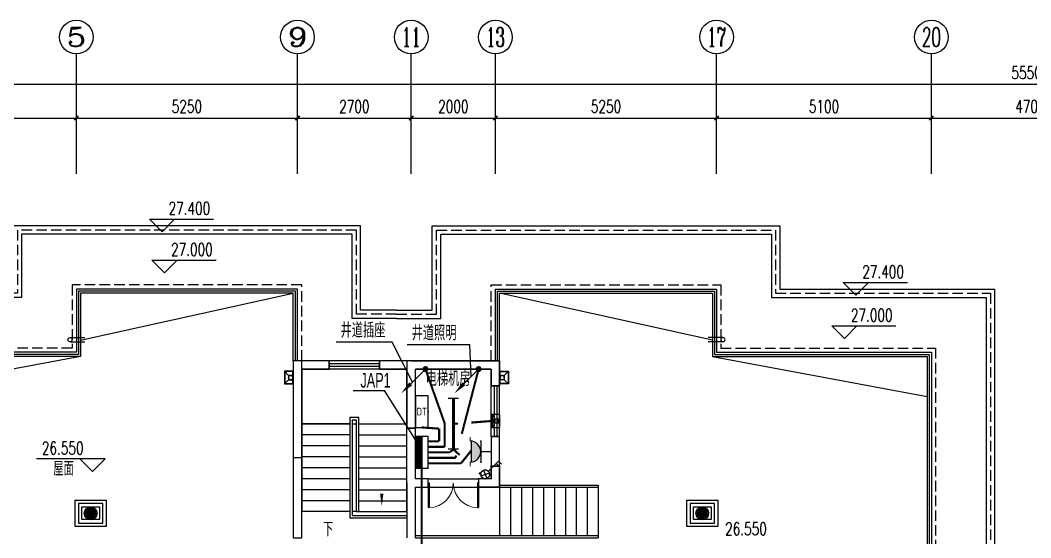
# Model space of a CAD drawing. Extents: x -993182 to -819982, y 169304 to 600104.
# Drawn here: x -978282 to -954289, y 249769 to 262045 of the extents above; entities that cross this region are included whole.
import ezdxf
from ezdxf.enums import TextEntityAlignment as Align

# ---------------------------------------------------------------- set-up
doc = ezdxf.new("R2010")
doc.units = 0
doc.header["$LTSCALE"] = 1000
doc.header["$MEASUREMENT"] = 0
doc.linetypes.add('DASH', pattern=[0.35, 0.25, -0.1])
for name, color, linetype in [('AXIS', 3, 'Continuous'), ('DIM-箱柜', 3, 'Continuous'), ('DIM_ELEV', 3, 'Continuous'), ('DIM_SYMB', 3, 'Continuous'), ('DUCT-排风管设备', 7, 'Continuous'), ('EQUIP-插座', 3, 'Continuous'), ('EQUIP-照明', 3, 'Continuous'), ('EQUIP-箱柜', 3, 'Continuous'), ('LWIRE', 4, 'Continuous'), ('PUB_HATCH', 8, 'Continuous'), ('PUB_TEXT', 7, 'Continuous'), ('STAIR', 2, 'Continuous'), ('TEL_LEAD', 3, 'Continuous'), ('WALL', 4, 'Continuous'), ('WINDOW', 2, 'Continuous'), ('WIRE-动力', 2, 'Continuous'), ('WIRE-照明', 1, 'Continuous'), ('屋面', 139, 'Continuous'), ('栏杆', 169, 'Continuous'), ('面层', 215, 'Continuous')]:
    doc.layers.add(name, color=color, linetype=linetype)
doc.styles.add('_TCH_AXIS', font='COMPLEX', dxfattribs={"bigfont": 'GBCBIG'})
doc.styles.add('_TCH_DIM', font='SIMPLEX', dxfattribs={"bigfont": 'GBCBIG'})
doc.styles.add('_TCH_DIM_T3', font='SIMPLEX', dxfattribs={"width": 0.705882, "bigfont": 'GBCBIG'})
doc.styles.add('_TCH_LABEL', font='COMPLEX', dxfattribs={"bigfont": 'GBCBIG'})
doc.styles.add('_TEL_ATTDEF', font='GBENOR', dxfattribs={"width": 0.8, "height": 3, "bigfont": 'GBCBIG'})
doc.styles.add('_TEL_DIM', font='ICED', dxfattribs={"width": 0.8, "height": 3.5, "bigfont": 'BZHZ'})
doc.styles.add('hnurban', font='tssdeng.shx', dxfattribs={"width": 0.8, "bigfont": 'tssdchn.shx'})
doc.styles.get("Standard").update_dxf_attribs({"font": 'gbenor.shx', "bigfont": 'gbcbig.shx'})
doc.styles.add('电-ele', font='ICED.shx', dxfattribs={"width": 0.8, "bigfont": 'BZHZ.shx'})
doc.dimstyles.new('_TCH_ARCH&&100', dxfattribs={"dimtxt": 297.5, "dimasz": 100, "dimexe": 250, "dimexo": 300, "dimgap": 126.25, "dimtad": 1, "dimdec": 0, "dimzin": 0, "dimdsep": 46, "dimtxsty": '_TCH_DIM_T3', "dimblk": 'ARCHTICK', "dimcen": 0.09, "dimclrt": 7, "dimazin": 2, "dimtfac": 1, "dimtdec": 0, "dimtix": 1, "dimtmove": 2, "dimatfit": 3, "dimfxl": 0, "dimtolj": 1, "dimtzin": 0, "dimarcsym": 0})

# ---------------------------------------------------------------- blocks, each defined once
blk = doc.blocks.new('A$C4E4A79F1')
at = {"color": 6}
for points in [[(0, 350), (0, 0)], [(100, 350), (100, 0)]]:
    blk.add_lwpolyline(points, dxfattribs=at)
blk.add_circle((50, 350), 50, dxfattribs=at)
blk = doc.blocks.new('A$C72BA2012')
at = {"color": 6}
for p, q in [((100, 200), (0, 300)), ((11, 290), (10, 290)), ((10, 290), (10, 10)), ((200, 290), (10, 290)), ((200, 10), (200, 290)), ((100, 100), (0, 0)), ((10, 10), (200, 10))]:
    blk.add_line(p, q, dxfattribs=at)
blk.add_lwpolyline([(0, 300), (0, 0), (210, 0), (210, 300), (0, 300)], dxfattribs=at)
blk.add_lwpolyline([(200, 100), (200, 200), (100, 200), (100, 100)], close=True, dxfattribs=at)
blk.add_circle((150, 150), 50, dxfattribs=at)
blk = doc.blocks.new('A$C26F86BD8')
at = {"color": 6}
for points in [[(0, 310), (0, 620), (370, 620), (740, 620), (740, 310), (740, 0), (370, 0), (0, 0)], [(660, 310), (660, 540), (370, 540), (80, 540), (80, 310), (80, 80), (370, 80), (660, 80)]]:
    blk.add_lwpolyline(points, close=True, dxfattribs=at)
blk.add_lwpolyline([(160, 460), (580, 460), (580, 160), (160, 160), (160, 460)], dxfattribs=at)
for radius in [151, 15.1, 5.03]:
    blk.add_circle((370, 310), radius, dxfattribs=at)
at = {"layer": 'PUB_HATCH'}
for centre, start, end in [((281, 197), 57.8627, 115.0689), ((313, 178), 72.8627, 130.0689), ((255, 224), 42.8627, 100.0689), ((350, 168), 87.8627, 145.0689), ((236, 256), 27.8627, 85.0689), ((387, 167), 102.8627, 160.0689), ((227, 293), 12.8627, 70.0689), ((424, 176), 117.8627, 175.0689), ((228, 330), 357.8627, 55.0689), ((456, 195), 132.8627, 190.0689), ((483, 221), 147.8627, 205.0689), ((238, 367), 342.8627, 40.0689), ((502, 253), 162.8627, 220.0689), ((512, 290), 177.8627, 235.0689), ((513, 327), 192.8627, 250.0689), ((504, 364), 207.8627, 265.0689), ((257, 399), 327.8627, 25.0689), ((485, 396), 222.8627, 280.0689), ((284, 425), 312.8627, 10.0689), ((459, 423), 237.8627, 295.0689), ((316, 444), 297.8627, 355.0689), ((427, 442), 252.8627, 310.0689), ((353, 453), 282.8627, 340.0689), ((390, 452), 267.8627, 325.0689)]:
    blk.add_arc(centre, 144, start, end, dxfattribs=at)
blk = doc.blocks.new('q6')
at = {"color": 3, "const_width": 35}
for points in [[(-508262, -607227), (-508262, -604927)], [(-508262, -604927), (-508062, -604927)], [(-508062, -607227), (-508062, -604927)], [(-505562, -604927), (-503362, -604927)], [(-505562, -606527), (-505562, -604927)], [(-503362, -605527), (-503362, -604927)], [(-505362, -605127), (-503562, -605127)], [(-505362, -606527), (-505362, -605127)], [(-503562, -605527), (-503562, -605127)], [(-503362, -605527), (-503562, -605527)], [(-505362, -606527), (-505562, -606527)], [(-508062, -607227), (-508262, -607227)]]:
    blk.add_lwpolyline(points, dxfattribs=at)
blk.add_lwpolyline([(-503362, -607927), (-503362, -607427), (-503562, -607427), (-503562, -607727), (-503862, -607727), (-503862, -607927)], close=True, dxfattribs=at)
blk = doc.blocks.new('$WINLIB2D$00000001')
at = {"color": 0}
for points in [[(-0.5, 0.5), (-0.5, -0.5)], [(-0.5, 0.5), (0.5, 0.5)], [(0.5, -0.5), (0.5, 0.5)], [(0.5, 0.167), (-0.5, 0.167)], [(0.5, -0.167), (-0.5, -0.167)], [(-0.5, -0.5), (0.5, -0.5)]]:
    blk.add_lwpolyline(points, dxfattribs=at)
blk = doc.blocks.new('$DorLib2D$00000002')
for p, q in [((-0.5, 0), (-0.5, 0.4875)), ((-0.475, 0.4875), (-0.5, 0.4875)), ((-0.475, 0), (-0.475, 0.4875)), ((0.475, 0), (0.475, 0.4875)), ((0.475, 0.4875), (0.5, 0.4875)), ((0.5, 0), (0.5, 0.4875)), ((-0.5, 0), (-0.475, 0)), ((0.5, 0), (0.475, 0))]:
    blk.add_line(p, q)
at = {"lineweight": 13}
for centre, start, end in [((-0.4875, 0), 0, 88.53072), ((0.4875, 0), 91.46928, 180)]:
    blk.add_arc(centre, 0.4875, start, end, dxfattribs=at)
blk = doc.blocks.new('_ArchTick')
at = {"color": 0, "linetype": 'ByBlock', "const_width": 0.4}
blk.add_lwpolyline([(-0.5, -0.5), (0.5, 0.5)], dxfattribs=at)
blk = doc.blocks.new('*D988')
at = {"layer": 'AXIS', "color": 0, "lineweight": -2}
for p, q in [((-343209, -485920), (-343209, -483544)), ((-287709, -485920), (-287709, -483544)), ((-343209, -483794), (-287709, -483794))]:
    blk.add_line(p, q, dxfattribs=at)
at = {"layer": 'Defpoints', "color": 0}
for p in [(-287709, -483794), (-343209, -486220), (-287709, -486220)]:
    blk.add_point(p, dxfattribs=at)
at = {"layer": 'AXIS', "color": 0, "lineweight": -2, "xscale": 100, "yscale": 100, "zscale": 100, "rotation": 180}
blk.add_blockref('_ArchTick', (-343209, -483794), dxfattribs=at)
at = {"layer": 'AXIS', "color": 0, "lineweight": -2, "xscale": 100, "yscale": 100, "zscale": 100}
blk.add_blockref('_ArchTick', (-287709, -483794), dxfattribs=at)
at = {"layer": 'AXIS', "color": 7, "insert": (-315459, -483519), "char_height": 297.5, "attachment_point": 5, "style": '_TCH_DIM_T3'}
blk.add_mtext('\\A1;55500', dxfattribs=at)
blk = doc.blocks.new('*D989')
at = {"layer": 'AXIS', "color": 0, "lineweight": -2}
for p, q in [((-343209, -485920), (-343209, -484344)), ((-338109, -485920), (-338109, -484344)), ((-343209, -484594), (-338109, -484594))]:
    blk.add_line(p, q, dxfattribs=at)
at = {"layer": 'Defpoints', "color": 0}
for p in [(-338109, -484594), (-343209, -486220), (-338109, -486220)]:
    blk.add_point(p, dxfattribs=at)
at = {"layer": 'AXIS', "color": 0, "lineweight": -2, "xscale": 100, "yscale": 100, "zscale": 100, "rotation": 180}
blk.add_blockref('_ArchTick', (-343209, -484594), dxfattribs=at)
at = {"layer": 'AXIS', "color": 0, "lineweight": -2, "xscale": 100, "yscale": 100, "zscale": 100}
blk.add_blockref('_ArchTick', (-338109, -484594), dxfattribs=at)
at = {"layer": 'AXIS', "color": 7, "insert": (-340659, -484319), "char_height": 297.5, "attachment_point": 5, "style": '_TCH_DIM_T3'}
blk.add_mtext('\\A1;5100', dxfattribs=at)
blk = doc.blocks.new('*D990')
at = {"layer": 'AXIS', "color": 0, "lineweight": -2}
for p, q in [((-338109, -485920), (-338109, -484344)), ((-332859, -485920), (-332859, -484344)), ((-338109, -484594), (-332859, -484594))]:
    blk.add_line(p, q, dxfattribs=at)
at = {"layer": 'Defpoints', "color": 0}
for p in [(-332859, -484594), (-338109, -486220), (-332859, -486220)]:
    blk.add_point(p, dxfattribs=at)
at = {"layer": 'AXIS', "color": 0, "lineweight": -2, "xscale": 100, "yscale": 100, "zscale": 100, "rotation": 180}
blk.add_blockref('_ArchTick', (-338109, -484594), dxfattribs=at)
at = {"layer": 'AXIS', "color": 0, "lineweight": -2, "xscale": 100, "yscale": 100, "zscale": 100}
blk.add_blockref('_ArchTick', (-332859, -484594), dxfattribs=at)
at = {"layer": 'AXIS', "color": 7, "insert": (-335484, -484319), "char_height": 297.5, "attachment_point": 5, "style": '_TCH_DIM_T3'}
blk.add_mtext('\\A1;5250', dxfattribs=at)
blk = doc.blocks.new('*D991')
at = {"layer": 'AXIS', "color": 0, "lineweight": -2}
for p, q in [((-332859, -485920), (-332859, -484344)), ((-330159, -485920), (-330159, -484344)), ((-332859, -484594), (-330159, -484594))]:
    blk.add_line(p, q, dxfattribs=at)
at = {"layer": 'Defpoints', "color": 0}
for p in [(-330159, -484594), (-332859, -486220), (-330159, -486220)]:
    blk.add_point(p, dxfattribs=at)
at = {"layer": 'AXIS', "color": 0, "lineweight": -2, "xscale": 100, "yscale": 100, "zscale": 100, "rotation": 180}
blk.add_blockref('_ArchTick', (-332859, -484594), dxfattribs=at)
at = {"layer": 'AXIS', "color": 0, "lineweight": -2, "xscale": 100, "yscale": 100, "zscale": 100}
blk.add_blockref('_ArchTick', (-330159, -484594), dxfattribs=at)
at = {"layer": 'AXIS', "color": 7, "insert": (-331509, -484319), "char_height": 297.5, "attachment_point": 5, "style": '_TCH_DIM_T3'}
blk.add_mtext('\\A1;2700', dxfattribs=at)
blk = doc.blocks.new('*D992')
at = {"layer": 'AXIS', "color": 0, "lineweight": -2}
for p, q in [((-330159, -485920), (-330159, -484344)), ((-328159, -485920), (-328159, -484344)), ((-330159, -484594), (-328159, -484594))]:
    blk.add_line(p, q, dxfattribs=at)
at = {"layer": 'Defpoints', "color": 0}
for p in [(-328159, -484594), (-330159, -486220), (-328159, -486220)]:
    blk.add_point(p, dxfattribs=at)
at = {"layer": 'AXIS', "color": 0, "lineweight": -2, "xscale": 100, "yscale": 100, "zscale": 100, "rotation": 180}
blk.add_blockref('_ArchTick', (-330159, -484594), dxfattribs=at)
at = {"layer": 'AXIS', "color": 0, "lineweight": -2, "xscale": 100, "yscale": 100, "zscale": 100}
blk.add_blockref('_ArchTick', (-328159, -484594), dxfattribs=at)
at = {"layer": 'AXIS', "color": 7, "insert": (-329159, -484319), "char_height": 297.5, "attachment_point": 5, "style": '_TCH_DIM_T3'}
blk.add_mtext('\\A1;2000', dxfattribs=at)
blk = doc.blocks.new('*D993')
at = {"layer": 'AXIS', "color": 0, "lineweight": -2}
for p, q in [((-328159, -485920), (-328159, -484344)), ((-322909, -485920), (-322909, -484344)), ((-328159, -484594), (-322909, -484594))]:
    blk.add_line(p, q, dxfattribs=at)
at = {"layer": 'Defpoints', "color": 0}
for p in [(-322909, -484594), (-328159, -486220), (-322909, -486220)]:
    blk.add_point(p, dxfattribs=at)
at = {"layer": 'AXIS', "color": 0, "lineweight": -2, "xscale": 100, "yscale": 100, "zscale": 100, "rotation": 180}
blk.add_blockref('_ArchTick', (-328159, -484594), dxfattribs=at)
at = {"layer": 'AXIS', "color": 0, "lineweight": -2, "xscale": 100, "yscale": 100, "zscale": 100}
blk.add_blockref('_ArchTick', (-322909, -484594), dxfattribs=at)
at = {"layer": 'AXIS', "color": 7, "insert": (-325534, -484319), "char_height": 297.5, "attachment_point": 5, "style": '_TCH_DIM_T3'}
blk.add_mtext('\\A1;5250', dxfattribs=at)
blk = doc.blocks.new('*D994')
at = {"layer": 'AXIS', "color": 0, "lineweight": -2}
for p, q in [((-322909, -485920), (-322909, -484344)), ((-317809, -485920), (-317809, -484344)), ((-322909, -484594), (-317809, -484594))]:
    blk.add_line(p, q, dxfattribs=at)
at = {"layer": 'Defpoints', "color": 0}
for p in [(-317809, -484594), (-322909, -486220), (-317809, -486220)]:
    blk.add_point(p, dxfattribs=at)
at = {"layer": 'AXIS', "color": 0, "lineweight": -2, "xscale": 100, "yscale": 100, "zscale": 100, "rotation": 180}
blk.add_blockref('_ArchTick', (-322909, -484594), dxfattribs=at)
at = {"layer": 'AXIS', "color": 0, "lineweight": -2, "xscale": 100, "yscale": 100, "zscale": 100}
blk.add_blockref('_ArchTick', (-317809, -484594), dxfattribs=at)
at = {"layer": 'AXIS', "color": 7, "insert": (-320359, -484319), "char_height": 297.5, "attachment_point": 5, "style": '_TCH_DIM_T3'}
blk.add_mtext('\\A1;5100', dxfattribs=at)
blk = doc.blocks.new('*D995')
at = {"layer": 'AXIS', "color": 0, "lineweight": -2}
for p, q in [((-317809, -485920), (-317809, -484344)), ((-313109, -485920), (-313109, -484344)), ((-317809, -484594), (-313109, -484594))]:
    blk.add_line(p, q, dxfattribs=at)
at = {"layer": 'Defpoints', "color": 0}
for p in [(-313109, -484594), (-317809, -486220), (-313109, -486220)]:
    blk.add_point(p, dxfattribs=at)
at = {"layer": 'AXIS', "color": 0, "lineweight": -2, "xscale": 100, "yscale": 100, "zscale": 100, "rotation": 180}
blk.add_blockref('_ArchTick', (-317809, -484594), dxfattribs=at)
at = {"layer": 'AXIS', "color": 0, "lineweight": -2, "xscale": 100, "yscale": 100, "zscale": 100}
blk.add_blockref('_ArchTick', (-313109, -484594), dxfattribs=at)
at = {"layer": 'AXIS', "color": 7, "insert": (-315459, -484319), "char_height": 297.5, "attachment_point": 5, "style": '_TCH_DIM_T3'}
blk.add_mtext('\\A1;4700', dxfattribs=at)
blk = doc.blocks.new('$equip$00001159')
for p, q in [((-1.2, 0.25), (-1.2, -0.25)), ((-1.2, 0), (1.2, 0)), ((1.2, 0.25), (1.2, -0.25))]:
    blk.add_line(p, q)
at = {"const_width": 0.14}
blk.add_lwpolyline([(-1.2, 0), (1.2, 0)], dxfattribs=at)
at = {"layer": 'EQUIP-照明'}
for p in [(-1.2, 0), (0, 0), (1.2, 0)]:
    blk.add_point(p, dxfattribs=at)
at = {"layer": 'EQUIP-照明', "flags": 9}
blk.add_attdef('A', (0, 0), '', height=0.00002, dxfattribs=at)
blk = doc.blocks.new('*X27')
at = {"color": 0}
for p, q in [((-250, 33), (-183, 100)), ((-250, 68), (-218, 100)), ((-247, 0), (-147, 100)), ((-212, 0), (-112, 100)), ((-177, 0), (-77, 100)), ((-141, 0), (-41, 100)), ((-106, 0), (-6, 100)), ((-71, 0), (29, 100)), ((-35, 0), (65, 100)), ((0, 0), (100, 100)), ((35, 0), (135, 100)), ((71, 0), (171, 100)), ((106, 0), (206, 100)), ((141, 0), (241, 100)), ((177, 0), (250, 73)), ((212, 0), (250, 38)), ((247, 0), (250, 3))]:
    blk.add_line(p, q, dxfattribs=at)
blk = doc.blocks.new('$equip$00002929')
for p, q in [((-0.75, 0.6), (-0.75, 0)), ((0.75, 0.6), (-0.75, 0.6)), ((0.75, 0), (0.75, 0.6)), ((-0.75, 0.3), (0.75, 0.3)), ((-0.75, 0), (0.75, 0))]:
    blk.add_line(p, q)
for points, const_width in [([(-0.75, 0.6), (-0.75, 0), (0.75, 0), (0.75, 0.6), (-0.75, 0.6), (-0.75, 0)], 0.04), ([(-0.75, 0.15), (0.75, 0.15)], 0.3)]:
    blk.add_lwpolyline(points, dxfattribs=dict(const_width=const_width))
for p in [(0, 0.6), (-0.75, 0.3), (0, 0), (0.75, 0.3)]:
    blk.add_point(p)
at = {"xscale": 0.00300000000061118, "yscale": 0.00300000000061118, "zscale": 0.00300000000061118}
blk.add_blockref('*X27', (0, 0), dxfattribs=at)
at = {"style": '_TEL_DIM', "flags": 1}
for tag in ['A', 'REMARK']:
    blk.add_attdef(tag, text='', height=0.00002, dxfattribs=at).set_placement((0, 0), align=Align.MIDDLE_CENTER)
blk = doc.blocks.new('$equip$00003195')
for p, q in [((0.75, 0.6), (-0.75, 0.6)), ((-0.75, 0.6), (-0.75, 0)), ((0.75, 0), (0.75, 0.6)), ((-0.75, 0), (0.75, 0))]:
    blk.add_line(p, q)
for p in [(0, 0.6), (-0.75, 0.3), (0, 0), (0.75, 0.3)]:
    blk.add_point(p)
at = {"color": 7, "style": '_TCH_LABEL'}
blk.add_attdef('$TEXT$', text='', height=0.36, dxfattribs=at).set_placement((0, 0.3), align=Align.MIDDLE_CENTER)
at = {"style": '_TCH_LABEL', "flags": 9}
blk.add_attdef('A', (0, 0), '', height=0.00002, dxfattribs=at)
blk = doc.blocks.new('$TelecSys$00000080')
for p, q in [((-0.7, -0.7), (0, 0)), ((0.104, 0.104), (0.104, 0.104)), ((-0.104, -0.104), (-0.104, -0.104))]:
    blk.add_line(p, q)
at = {"const_width": 0.142}
blk.add_lwpolyline([(0.071, 0, 1), (-0.071, 0, 1)], format="xyb", close=True, dxfattribs=at)
blk.add_solid([(-0.63, -0.77), (-0.77, -0.63), (-1.15, -1.15)])
at = {"width": 0.8, "flags": 9}
blk.add_attdef('A', (0, 0), '', height=0.00002, rotation=180, dxfattribs=at)
blk = doc.blocks.new('$equip$00003140')
h = blk.add_hatch(color=256)
h.dxf.hatch_style = 1
h.paths.add_polyline_path([(-0.498, 0.95, 0.904534), (0.497, 0.95)])
for p, q in [((0.5, 0.5), (-0.5, 0.5)), ((0.497, 0.95), (-0.498, 0.95)), ((0, 0.5), (0, 0))]:
    blk.add_line(p, q)
at = {"const_width": 0.04}
for points in [[(-0.5, 1), (-0.7, 1)], [(0.5, 1), (0.7, 1)]]:
    blk.add_lwpolyline(points, dxfattribs=at)
blk.add_arc((0, 1), 0.5, 180, 0)
for p in [(-0.5, 0.5), (0, 0.95), (0.5, 0.5), (0, 0)]:
    blk.add_point(p)
at = {"color": 7, "style": '_TCH_LABEL', "flags": 1}
blk.add_attdef('A', text='', height=0.000025, dxfattribs=at).set_placement((0, 0), align=Align.MIDDLE_CENTER)
blk = doc.blocks.new('$轴流风机$00000011')
for p, q in [((-500, 500, 0), (-500, -500, 0)), ((500, 500, 0), (-500, 500, 0)), ((-339, 135, 0), (-339, -135, 0)), ((88, 135, 0), (-339, 135, 0)), ((88, -135, 0), (88, 135, 0)), ((88, 0, 0), (288, 0, 0)), ((500, -500, 0), (500, 500, 0)), ((-500, -500, 0), (500, -500, 0)), ((-339, -135, 0), (88, -135, 0))]:
    blk.add_line(p, q)
for centre, radius, start, end in [((633, 238, 0), 465, 168.11261, 180), ((633, 238, 0), 465, 180, 191.88739), ((462, 274, 0), 291, 153.06034, 168.11261), ((462, 202, 0), 291, 191.88739, 206.93966), ((355, 329, 0), 170, 129.18213, 153.06034), ((355, 148, 0), 170, 206.93966, 230.81787), ((288, 410, 0), 64.8, 90, 129.18213), ((288, 66, 0), 64.8, 230.81787, 270), ((288, 410, 0), 64.8, 50.81787, 90), ((288, 66, 0), 64.8, 270, 309.18213), ((222, 329, 0), 170, 26.93966, 50.81787), ((222, 148, 0), 170, 309.18213, 333.06034), ((115, 274, 0), 291, 11.88739, 26.93966), ((115, 202, 0), 291, 333.06034, 348.11261), ((-56, 238, 0), 465, 0, 11.88739), ((-56, 238, 0), 465, 348.11261, 0), ((633, -238, 0), 465, 168.11261, 180), ((633, -238, 0), 465, 180, 191.88739), ((462, -202, 0), 291, 153.06034, 168.11261), ((462, -274, 0), 291, 191.88739, 206.93966), ((355, -148, 0), 170, 129.18213, 153.06034), ((355, -329, 0), 170, 206.93966, 230.81787), ((288, -66, 0), 64.8, 90, 129.18213), ((288, -410, 0), 64.8, 230.81787, 270), ((288, -66, 0), 64.8, 50.81787, 90), ((288, -410, 0), 64.8, 270, 309.18213), ((222, -148, 0), 170, 26.93966, 50.81787), ((222, -329, 0), 170, 309.18213, 333.06034), ((115, -202, 0), 291, 11.88739, 26.93966), ((115, -274, 0), 291, 333.06034, 348.11261), ((-56, -238, 0), 465, 0, 11.88739), ((-56, -238, 0), 465, 348.11261, 0)]:
    blk.add_arc(centre, radius, start, end)
for p in [(-500, 0, 0), (500, 0, 0)]:
    blk.add_point(p)
blk = doc.blocks.new('$equip$00003186')
for p, q in [((0.147, 0.356), (0.625, 0.833)), ((0.512, 0.72), (0.653, 0.579)), ((0.625, 0.833), (0.766, 0.692)), ((-0.194, 0.132), (0.194, 0.285)), ((-0.076, 0.402), (0.076, 0.014))]:
    blk.add_line(p, q)
blk.add_circle((0, 0.208), 0.208)
for p in [(-0.208, 0.208), (0, 0.417), (0, 0), (0.208, 0.208)]:
    blk.add_point(p)
at = {"flags": 9}
blk.add_attdef('A', (0, 0), '', height=0.00002, dxfattribs=at)
blk = doc.blocks.new('5#、7#楼参照')
at = {"color": 6}
for points in [[(-338008.8, -489864), (-332958.8, -488750.4)], [(-323008.8, -489864), (-328058.8, -488750.4)], [(-338008.8, -490250.4), (-343108.8, -491198)], [(-323008.8, -490250.4), (-317908.8, -491198)]]:
    blk.add_lwpolyline(points, dxfattribs=at)
at = {"layer": 'AXIS'}
for p, q in [((-338108.8, -485274.7), (-338108.8, -483074.4)), ((-332858.8, -485274.7), (-332858.8, -483074.4)), ((-330158.8, -485274.7), (-330158.8, -483074.4)), ((-328158.8, -485274.7), (-328158.8, -483074.4)), ((-322908.8, -485274.7), (-322908.8, -483074.4)), ((-317808.8, -485274.7), (-317808.8, -483074.4))]:
    blk.add_line(p, q, dxfattribs=at)
for centre in [(-338108.8, -482674.4), (-332858.8, -482674.4), (-330158.8, -482674.4), (-328158.8, -482674.4), (-322908.8, -482674.4), (-317808.8, -482674.4)]:
    blk.add_circle(centre, 400, dxfattribs=at)
at = {"layer": 'DIM_ELEV'}
for p, q in [((-336075, -487290), (-336375, -486990)), ((-336375, -486990), (-334850.2, -486990)), ((-336075, -487290), (-335775, -486990)), ((-336015, -488265), (-336315, -487965)), ((-336315, -487965), (-334790.2, -487965)), ((-336015, -488265), (-335715, -487965)), ((-319604.8, -488794.9), (-319904.8, -488494.9)), ((-319904.8, -488494.9), (-318380, -488494.9)), ((-319604.8, -488794.9), (-319304.8, -488494.9)), ((-319875.4, -489824.5), (-320175.4, -489524.5)), ((-320175.4, -489524.5), (-318650.6, -489524.5)), ((-319875.4, -489824.5), (-319575.4, -489524.5)), ((-337424.1, -492676.4), (-339053.2, -492676.4)), ((-337724.1, -492976.4), (-338024.1, -492676.4)), ((-337724.1, -492976.4), (-337424.1, -492676.4))]:
    blk.add_line(p, q, dxfattribs=at)
at = {"layer": 'DIM_SYMB'}
blk.add_lwpolyline([(-332158.8, -494060.4, 0, 0, 0), (-332158.8, -491200.4, 0, 0, 0), (-330858.8, -491200.4, 0, 0, 0), (-330858.8, -493800.4, 0, 80, 0), (-330858.8, -493500.4, 0, 0, 0)], format="xyseb", dxfattribs=at)
at = {"layer": 'STAIR'}
for p, q in [((-330258.8, -490550.4), (-332758.8, -490550.4)), ((-332758.8, -490550.4), (-332758.8, -491850.4)), ((-330258.8, -491850.4), (-330258.8, -490550.4)), ((-331398.8, -491700.4), (-331618.8, -491700.4)), ((-331618.8, -491700.4), (-331618.8, -494080.4)), ((-331458.8, -491760.4), (-331558.8, -491760.4)), ((-331558.8, -491760.4), (-331558.8, -494020.4)), ((-331458.8, -493930.4), (-331458.8, -491760.4)), ((-331398.8, -493930.4), (-331398.8, -491700.4)), ((-332758.8, -491850.4), (-332758.8, -493930.4)), ((-331618.8, -491850.4), (-332758.8, -491850.4)), ((-332758.8, -491850.4), (-331618.8, -491850.4)), ((-331558.8, -491850.4), (-331558.8, -493930.4)), ((-331558.8, -491850.4), (-331458.8, -491850.4)), ((-331458.8, -493930.4), (-331458.8, -491850.4)), ((-331398.8, -491850.4), (-330258.8, -491850.4)), ((-331398.8, -491850.4), (-330258.8, -491850.4)), ((-330258.8, -493930.4), (-330258.8, -491850.4)), ((-331618.8, -492110.4), (-332758.8, -492110.4)), ((-331398.8, -492110.4), (-330258.8, -492110.4)), ((-331618.8, -492370.4), (-332758.8, -492370.4)), ((-331398.8, -492370.4), (-330258.8, -492370.4)), ((-331618.8, -492630.4), (-332758.8, -492630.4)), ((-331398.8, -492630.4), (-330258.8, -492630.4)), ((-331618.8, -492890.4), (-332758.8, -492890.4)), ((-331398.8, -492890.4), (-330258.8, -492890.4)), ((-331618.8, -493150.4), (-332758.8, -493150.4)), ((-331398.8, -493150.4), (-330258.8, -493150.4)), ((-331618.8, -493410.4), (-332758.8, -493410.4)), ((-331398.8, -493410.4), (-330258.8, -493410.4)), ((-328058.8, -493350.4), (-328058.8, -494500.4)), ((-331618.8, -493670.4), (-332758.8, -493670.4)), ((-331398.8, -493670.4), (-330258.8, -493670.4)), ((-331618.8, -493930.4), (-332758.8, -493930.4)), ((-331458.8, -493930.4), (-331558.8, -493930.4)), ((-331458.8, -493930.4), (-331398.8, -493930.4)), ((-331458.8, -493930.4), (-331398.8, -493930.4)), ((-331398.8, -493930.4), (-330258.8, -493930.4)), ((-331618.8, -494080.4), (-330258.8, -494080.4)), ((-331558.8, -494020.4), (-330258.8, -494020.4)), ((-330258.8, -494020.4), (-330258.8, -494080.4))]:
    blk.add_line(p, q, dxfattribs=at)
for points in [[(-328058.8, -493300.4), (-325718.8, -493300.4)], [(-328058.8, -493350.4), (-328058.8, -494500.4)], [(-328058.8, -493350.4), (-325718.8, -493350.4)], [(-327798.8, -493350.4), (-327798.8, -494500.4)], [(-327538.8, -493350.4), (-327538.8, -494500.4)], [(-327278.8, -493350.4), (-327278.8, -494500.4)], [(-327018.8, -493350.4), (-327018.8, -494500.4)], [(-326758.8, -493350.4), (-326758.8, -494500.4)], [(-326758.8, -493350.4), (-326758.8, -494500.4)], [(-326498.8, -493350.4), (-326498.8, -494500.4)], [(-326238.8, -493350.4), (-326238.8, -494500.4)], [(-325978.8, -493350.4), (-325978.8, -494500.4)], [(-325718.8, -493300.4), (-325718.8, -494550.4)], [(-330058.8, -494500.4), (-325718.8, -494500.4)], [(-330058.8, -494550.4), (-325718.8, -494550.4)]]:
    blk.add_lwpolyline(points, dxfattribs=at)
at = {"layer": 'WALL'}
for p, q in [((-332958.8, -490350.4), (-332958.8, -494550.4)), ((-332108.8, -490350.4), (-332958.8, -490350.4)), ((-332108.8, -490550.4), (-332108.8, -490350.4)), ((-330158.8, -490350.4), (-330908.8, -490350.4)), ((-330908.8, -490350.4), (-330908.8, -490550.4)), ((-330158.8, -490350.4), (-328058.8, -490350.4)), ((-328058.8, -490950.4), (-328058.8, -490350.4)), ((-332758.8, -494550.4), (-332758.8, -490550.4)), ((-332758.8, -490550.4), (-332108.8, -490550.4)), ((-330908.8, -490550.4), (-330258.8, -490550.4)), ((-330258.8, -493250.4), (-330258.8, -490550.4)), ((-330058.8, -493150.4), (-330058.8, -490550.4)), ((-330058.8, -490550.4), (-328258.8, -490550.4)), ((-328258.8, -490550.4), (-328258.8, -490950.4)), ((-328258.8, -490950.4), (-328058.8, -490950.4)), ((-328058.8, -492150.4), (-328258.8, -492150.4)), ((-328258.8, -492150.4), (-328258.8, -493150.4)), ((-328058.8, -493350.4), (-328058.8, -492150.4)), ((-330258.8, -493250.4), (-330258.8, -494550.4)), ((-329758.8, -493150.4), (-330058.8, -493150.4)), ((-329758.8, -493350.4), (-329758.8, -493150.4)), ((-328258.8, -493150.4), (-328558.8, -493150.4)), ((-328558.8, -493150.4), (-328558.8, -493350.4)), ((-330058.8, -494550.4), (-330058.8, -493350.4)), ((-330058.8, -493350.4), (-329758.8, -493350.4)), ((-328558.8, -493350.4), (-328058.8, -493350.4)), ((-332958.8, -494550.4), (-332758.8, -494550.4))]:
    blk.add_line(p, q, dxfattribs=at)
at = {"layer": 'WINDOW'}
for p, q in [((-329758.8, -493150.4, 0), (-328558.8, -493150.4, 0)), ((-329758.8, -493350.4, 0), (-328558.8, -493350.4, 0))]:
    blk.add_line(p, q, dxfattribs=at)
at = {"layer": '屋面', "color": 152}
for points in [[(-330508.8, -489150.4), (-331358.8, -489150.4), (-331358.8, -487150.4), (-339608.8, -487150.4), (-339608.8, -488650.4), (-344708.8, -488650.4), (-344708.8, -498950.4), (-343008.8, -498950.4), (-343008.8, -502250.4), (-338858.8, -502250.4)], [(-330508.8, -489150.4), (-329658.8, -489150.4), (-329658.8, -487150.4), (-321408.8, -487150.4), (-321408.8, -488650.4), (-316308.8, -488650.4), (-316308.8, -498950.4), (-318008.8, -498950.4), (-318008.8, -502250.4), (-322158.8, -502250.4)], [(-330508.8, -489350.4), (-331558.8, -489350.4), (-331558.8, -487350.4), (-339408.8, -487350.4), (-339408.8, -488850.4), (-344508.8, -488850.4), (-344508.8, -498750.4), (-342808.8, -498750.4), (-342808.8, -502050.4), (-338858.8, -502050.4)], [(-330508.8, -489350.4), (-329458.8, -489350.4), (-329458.8, -487350.4), (-321608.8, -487350.4), (-321608.8, -488850.4), (-316508.8, -488850.4), (-316508.8, -498750.4), (-318208.8, -498750.4), (-318208.8, -502050.4), (-322158.8, -502050.4)], [(-332958.8, -490350.4), (-332958.8, -488750.4), (-338008.8, -488750.4), (-338008.8, -490250.4), (-343108.8, -490250.4), (-343108.8, -497350.4), (-341408.8, -497350.4), (-341408.8, -500650.4), (-338858.8, -500650.4)], [(-328058.8, -490350.4), (-328058.8, -488750.4), (-323008.8, -488750.4), (-323008.8, -490250.4), (-317908.8, -490250.4), (-317908.8, -497350.4), (-319608.8, -497350.4), (-319608.8, -500650.4), (-322158.8, -500650.4)]]:
    blk.add_lwpolyline(points, dxfattribs=at)
at = {"layer": '屋面', "color": 152, "linetype": 'DASH'}
for points in [[(-330508.8, -489250.4), (-331458.8, -489250.4), (-331458.8, -487250.4), (-339508.8, -487250.4), (-339508.8, -488750.4), (-344608.8, -488750.4), (-344608.8, -498850.4), (-342908.8, -498850.4), (-342908.8, -502150.4), (-338858.8, -502150.4)], [(-330508.8, -489250.4), (-329558.8, -489250.4), (-329558.8, -487250.4), (-321508.8, -487250.4), (-321508.8, -488750.4), (-316408.8, -488750.4), (-316408.8, -498850.4), (-318108.8, -498850.4), (-318108.8, -502150.4), (-322158.8, -502150.4)], [(-332758.8, -490350.4), (-332758.8, -490350.4), (-332758.8, -488550.4), (-338208.8, -488550.4), (-338208.8, -490050.4), (-343308.8, -490050.4), (-343308.8, -497550.4), (-341608.8, -497550.4), (-341608.8, -500850.4), (-338858.8, -500850.4)], [(-328258.8, -490350.4), (-328258.8, -490350.4), (-328258.8, -488550.4), (-322808.8, -488550.4), (-322808.8, -490050.4), (-317708.8, -490050.4), (-317708.8, -497550.4), (-319408.8, -497550.4), (-319408.8, -500850.4), (-322158.8, -500850.4)]]:
    blk.add_lwpolyline(points, dxfattribs=at)
at = {"layer": '栏杆'}
for points in [[(-332858.8, -490350.4), (-332858.8, -488650.4), (-338108.8, -488650.4), (-338108.8, -490150.4), (-343208.8, -490150.4), (-343208.8, -497450.4), (-341508.8, -497450.4), (-341508.8, -500750.4), (-338858.8, -500750.4)], [(-332908.8, -490350.4), (-332908.8, -488700.4), (-338058.8, -488700.4), (-338058.8, -490200.4), (-343158.8, -490200.4), (-343158.8, -497400.4), (-341458.8, -497400.4), (-341458.8, -500700.4), (-338858.8, -500700.4)], [(-328158.8, -490350.4), (-328158.8, -488650.4), (-322908.8, -488650.4), (-322908.8, -490150.4), (-317808.8, -490150.4), (-317808.8, -497450.4), (-319508.8, -497450.4), (-319508.8, -500750.4), (-322158.8, -500750.4)], [(-328108.8, -490350.4), (-328108.8, -488700.4), (-322958.8, -488700.4), (-322958.8, -490200.4), (-317858.8, -490200.4), (-317858.8, -497400.4), (-319558.8, -497400.4), (-319558.8, -500700.4), (-322158.8, -500700.4)]]:
    blk.add_lwpolyline(points, dxfattribs=at)
at = {"color": 6, "rotation": 90}
blk.add_blockref('A$C4E4A79F1', (-337909.5, -489900.4), dxfattribs=at)
at = {"color": 6, "xscale": -1, "rotation": 270}
blk.add_blockref('A$C4E4A79F1', (-323108.1, -489900.4), dxfattribs=at)
at = {"color": 6}
for name, p in [('A$C72BA2012', (-333168.8, -490900.4)), ('A$C26F86BD8', (-338138.8, -494280.4)), ('A$C26F86BD8', (-323618.8, -494280.4))]:
    blk.add_blockref(name, p, dxfattribs=at)
at = {"color": 6, "xscale": -1}
blk.add_blockref('A$C72BA2012', (-327848.8, -490900.4), dxfattribs=at)
at = {"layer": 'WINDOW', "xscale": -1200, "yscale": -200, "zscale": -1200}
for p, rotation in [((-331508.8, -490450.4), 9.651644340476064e-08), ((-328158.8, -491550.4), 270)]:
    blk.add_blockref('$WINLIB2D$00000001', p, dxfattribs=dict(at, rotation=rotation))
at = {"layer": 'WINDOW', "xscale": -1200, "yscale": -1200, "zscale": -1200}
blk.add_blockref('$DorLib2D$00000002', (-329158.8, -493250.4), dxfattribs=at)
at = {"layer": '面层'}
blk.add_blockref('q6', (175303, 114576.6), dxfattribs=at)
at = {"layer": 'AXIS', "color": 7, "style": '_TCH_AXIS'}
for s, height, width, p, p2 in [('5', 452.5, 1.5, (-338335.1, -482900.7), (-337882.5, -482900.7)), ('9', 452.5, 1.5, (-333085.1, -482900.7), (-332632.5, -482900.7)), ('11', 452.55, 0.875, (-330385.1, -482900.7), (-329932.5, -482900.7)), ('13', 452.55, 0.724138, (-328385.1, -482900.7), (-327932.5, -482900.7)), ('17', 452.55, 0.724138, (-323135.1, -482900.7), (-322682.5, -482900.7)), ('20', 452.55, 0.617647, (-318035.1, -482900.7), (-317582.5, -482900.7))]:
    blk.add_text(s, height=height, dxfattribs=dict(at, width=width)).set_placement(p, p2, align=Align.FIT)
at = {"layer": 'DIM_ELEV', "color": 7, "style": '_TCH_DIM', "width": 0.705882}
for s, p in [('27.400', (-335920.2, -486885)), ('27.000', (-335860.2, -487860)), ('27.400', (-319450, -488389.9)), ('27.000', (-319720.6, -489419.5)), ('26.550', (-338927.2, -492571.4)), ('26.550', (-322705.7, -494486.4))]:
    blk.add_text(s, height=297.5, dxfattribs=at).set_placement(p)
at = {"layer": 'DIM_SYMB', "color": 7, "style": '_TCH_DIM'}
blk.add_text('下', height=337.6, dxfattribs=at).set_placement((-332253.7, -494515.4))
at = {"layer": 'AXIS'}
for p1, p2, distance, picture, middle in [((-343208.8, -486220), (-287708.8, -486220), 2425.6, '*D988', (-315458.8, -483519.4)), ((-343208.8, -486220), (-338108.8, -486220), 1625.6, '*D989', (-340658.8, -484319.4)), ((-338108.8, -486220), (-332858.8, -486220), 1625.6, '*D990', (-335483.8, -484319.4)), ((-332858.8, -486220), (-330158.8, -486220), 1625.6, '*D991', (-331508.8, -484319.4)), ((-330158.8, -486220), (-328158.8, -486220), 1625.6, '*D992', (-329158.8, -484319.4)), ((-328158.8, -486220), (-322908.8, -486220), 1625.6, '*D993', (-325533.8, -484319.4)), ((-322908.8, -486220), (-317808.8, -486220), 1625.6, '*D994', (-320358.8, -484319.4)), ((-317808.8, -486220), (-313108.8, -486220), 1625.6, '*D995', (-315458.8, -484319.4))]:
    dim = blk.add_aligned_dim(p1=p1, p2=p2, distance=distance, dimstyle='_TCH_ARCH&&100', dxfattribs=at)
    dim.commit()
    dim.dimension.update_dxf_attribs({"geometry": picture, "text_midpoint": middle})

msp = doc.modelspace()

# ---------------------------------------------------------------- linework, layer by layer
at = {"layer": 'DIM-箱柜'}
for p in [(-970379, 253260), (-968748, 251857)]:
    msp.add_line(p, (-969629, 253260), dxfattribs=at)
at = {"layer": 'TEL_LEAD'}
for p, q in [((-969448, 254411), (-970781, 254411)), ((-968969, 253459), (-969448, 254411)), ((-967604, 254346), (-969093, 254346)), ((-967573, 253594), (-967604, 254346))]:
    msp.add_line(p, q, dxfattribs=at)
at = {"layer": 'WIRE-动力', "linetype": 'Continuous', "const_width": 50}
msp.add_lwpolyline([(-968748, 248662), (-968748, 251420)], dxfattribs=at)
at = {"layer": 'WIRE-照明', "linetype": 'Continuous', "const_width": 50}
for points in [[(-968661, 253769), (-968206, 252487)], [(-967798, 252233), (-967398, 253769)], [(-968748, 252386), (-968336, 252357)], [(-968206, 251925), (-968206, 252487)], [(-967889, 252477), (-967998, 252469)], [(-967098, 252538), (-967573, 252501)], [(-968336, 252055), (-968336, 252357)], [(-968598, 252055), (-968336, 252055)], [(-968598, 251925), (-968206, 251925)], [(-968598, 251795), (-968076, 251795)], [(-968598, 251665), (-967946, 251665)], [(-968076, 251795), (-967998, 251869)], [(-967998, 251869), (-967849, 251732)], [(-967946, 251665), (-967932, 251719)], [(-967816, 251535), (-967573, 251835)], [(-968598, 251535), (-967816, 251535)], [(-967388, 251312), (-967345, 251273)]]:
    msp.add_lwpolyline(points, dxfattribs=at)

# ---------------------------------------------------------------- block references
at = {"layer": 'DUCT-排风管设备', "xscale": 0.2, "yscale": 0.315, "zscale": 315, "rotation": 180}
msp.add_blockref('$轴流风机$00000011', (-966998, 252538, 0), dxfattribs=at)
at = {"layer": 'EQUIP-插座', "xscale": 500, "yscale": 500, "zscale": 500, "rotation": 90}
msp.add_blockref('$equip$00003140', (-967098, 251812), dxfattribs=at)
at = {"layer": 'EQUIP-照明', "xscale": 500, "yscale": 500, "zscale": 500, "rotation": 269.9851950786907}
msp.add_blockref('$equip$00001159', (-967998, 252469), dxfattribs=at)
at = {"layer": 'EQUIP-照明', "xscale": 500, "yscale": 500, "zscale": 500}
msp.add_blockref('$equip$00003186', (-967241, 251169), dxfattribs=at)
at = {"layer": 'EQUIP-箱柜'}
ref = msp.add_blockref('$equip$00003195', (-968898, 252761), dxfattribs=dict(at, xscale=500, yscale=500, zscale=500, rotation=270))
ref.add_attrib('$TEXT$', 'DT', dxfattribs={"layer": '0', "color": 7, "height": 180, "style": '_TEL_ATTDEF'}).set_placement((-968748, 252761), align=Align.MIDDLE_CENTER)
at = {"layer": 'EQUIP-箱柜', "xscale": 500, "yscale": 500, "zscale": 500, "rotation": 270}
msp.add_blockref('$equip$00002929', (-968898, 251795), dxfattribs=at)
at = {"layer": 'LWIRE', "xscale": 500, "yscale": 500, "zscale": 500}
for p in [(-968661, 253769), (-967398, 253769)]:
    msp.add_blockref('$TelecSys$00000080', p, dxfattribs=at)
at = {"layer": '面层'}
msp.add_blockref('5#、7#楼参照', (-638840, 744319), dxfattribs=at)

# ---------------------------------------------------------------- texts
at = {"layer": 'DIM-箱柜', "color": 7, "style": '_TEL_DIM', "width": 0.64}
msp.add_text('JAP1', height=350, dxfattribs=at).set_placement((-970204, 253330))
at = {"layer": 'PUB_TEXT', "style": 'hnurban', "width": 0.8}
msp.add_text('电梯机房', height=350, dxfattribs=at).set_placement((-968654, 253366, 76424))
at = {"layer": 'PUB_TEXT'}
msp.add_text('屋面', height=337.6, dxfattribs=at).set_placement((-977495, 251241))
at = {"layer": 'TEL_LEAD', "color": 7, "style": '电-ele', "width": 0.8}
for s, p in [('井道插座', (-970676, 254516)), ('井道照明', (-968988, 254451))]:
    msp.add_text(s, height=350, dxfattribs=at).set_placement(p)

doc.saveas('drawing.dxf')
